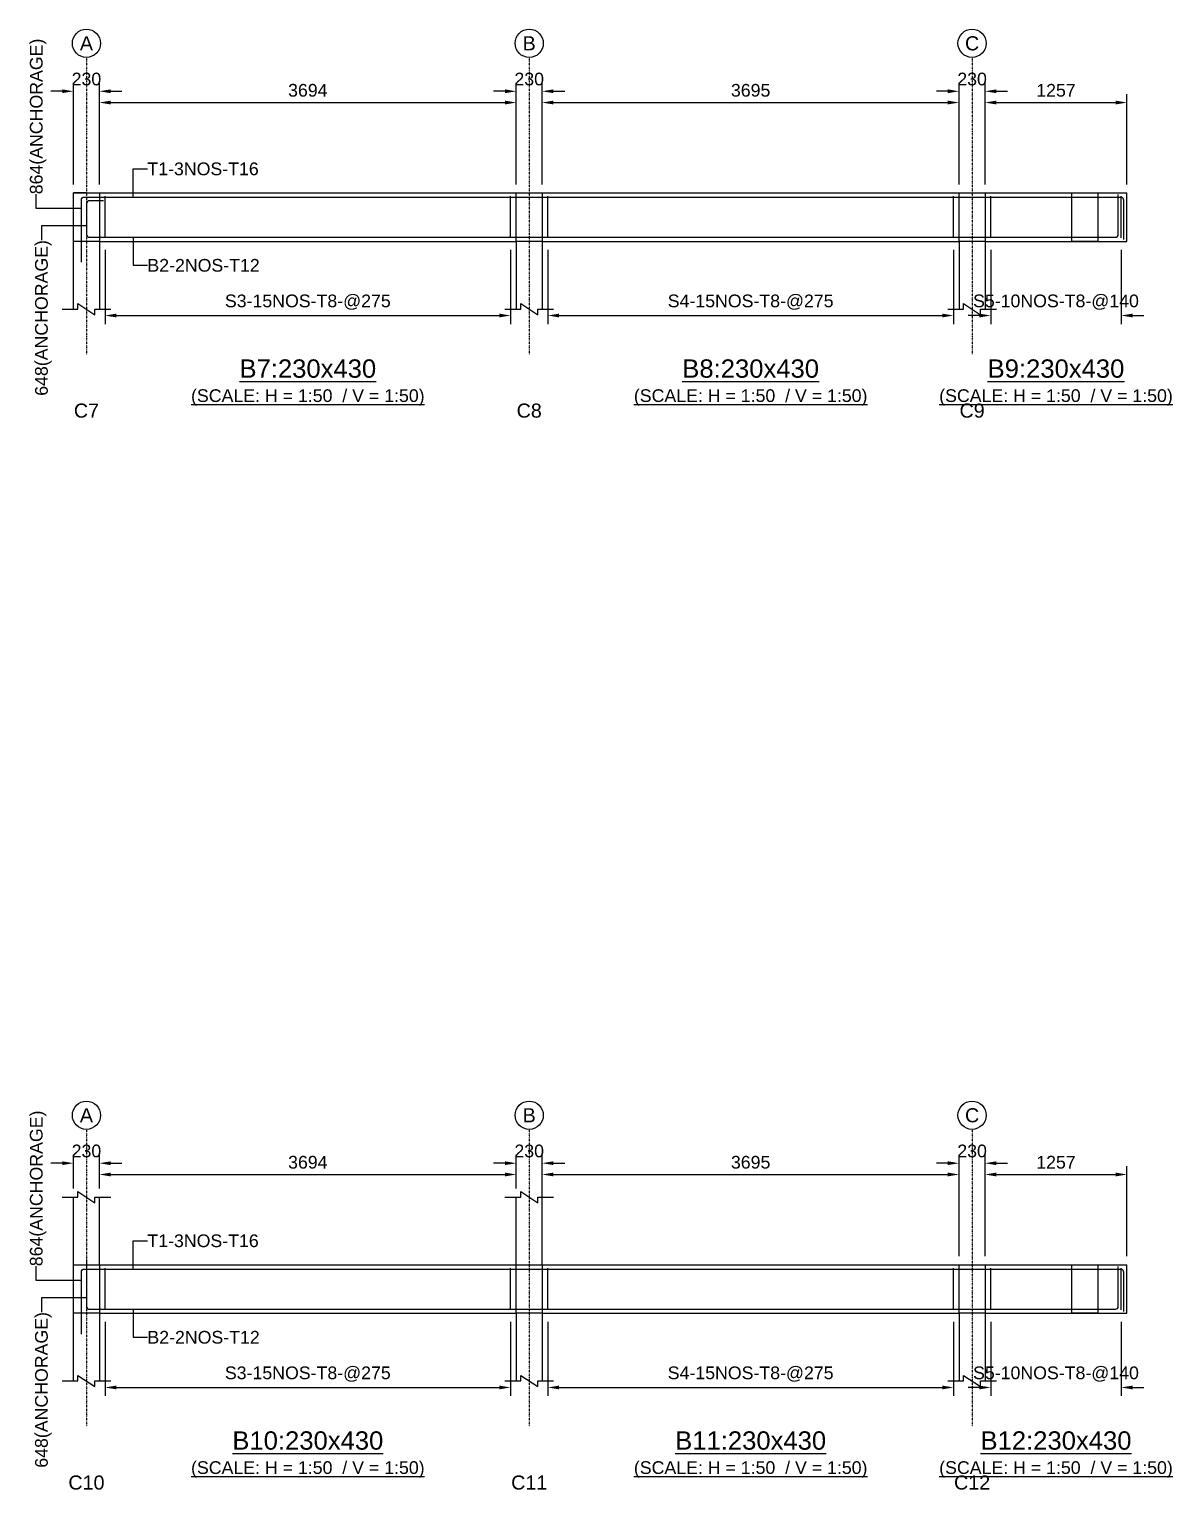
# Model space of a CAD drawing. Header units: inches. Extents: x -816171 to 9366335, y -450961 to 689132.
# Drawn here: x 2784855 to 2805124, y 287133 to 313021 of the extents above; entities that cross this region are included whole.
import ezdxf
from ezdxf.enums import TextEntityAlignment as Align

# ---------------------------------------------------------------- set-up
doc = ezdxf.new("R2010")
doc.units = ezdxf.units.IN
doc.header["$MEASUREMENT"] = 0
doc.linetypes.add('SCCenter', pattern=[1.2, 0.5, -0.3, 0.1, -0.3])
doc.linetypes.add('SCHidden', pattern=[1000, 500, -500])
for name, color, linetype in [('Concrete Line', 2, 'Continuous'), ('Cut Line', 31, 'Continuous'), ('Dimension', 31, 'Continuous'), ('Grid', 8, 'Continuous'), ('Labels', 4, 'Continuous'), ('Labels_Support', 4, 'Continuous'), ('Link', 225, 'Continuous'), ('Reinforcement', 130, 'Continuous'), ('Text', 31, 'Continuous')]:
    doc.layers.add(name, color=color, linetype=linetype)
doc.styles.add('SC-SansSerif', font='SansSerif')
doc.styles.get("Standard").update_dxf_attribs({"font": 'txt.shx'})
doc.dimstyles.new('SCBBSDimStyl', dxfattribs={"dimtxt": 225, "dimasz": 200, "dimexe": 150, "dimexo": 150, "dimgap": 100, "dimtad": 1, "dimtoh": 1, "dimdec": 0, "dimzin": 0, "dimdsep": 46, "dimtxsty": 'SC-SansSerif', "dimcen": 0.09, "dimclrd": 8, "dimclre": 8, "dimclrt": 31, "dimadec": 0, "dimazin": 0, "dimtfac": 1, "dimtdec": 0, "dimtix": 1, "dimtofl": 0, "dimtmove": 0, "dimatfit": 3, "dimfxl": 1, "dimtolj": 1, "dimtzin": 0, "dimarcsym": 0})
doc.dimstyles.get("Standard").update_dxf_attribs({"dimtxt": 0.18, "dimasz": 0.18, "dimexe": 0.18, "dimexo": 0.0625, "dimgap": 0.09, "dimtad": 0, "dimtih": 1, "dimtoh": 1, "dimdec": 4, "dimzin": 0, "dimdsep": 46, "dimtxsty": 'Standard', "dimcen": 0.09, "dimadec": 0, "dimazin": 0, "dimtfac": 1, "dimtdec": 4, "dimtofl": 0, "dimtmove": 0, "dimatfit": 3, "dimfxl": 1, "dimtolj": 1, "dimtzin": 0, "dimarcsym": 0})

# ---------------------------------------------------------------- blocks, each defined once
blk = doc.blocks.new('*D1026')
at = {"layer": 'DEFPOINTS', "color": 0, "transparency": 16777216}
for p in [(2786199, 309261), (2793387, 309261), (2793387, 307946)]:
    blk.add_point(p, dxfattribs=at)
at = {"layer": 'Dimension', "color": 8, "lineweight": -2, "transparency": 16777216}
for p, q in [((2786199, 309111), (2786199, 307796)), ((2793387, 309111), (2793387, 307796)), ((2786399, 307946), (2793187, 307946))]:
    blk.add_line(p, q, dxfattribs=at)
at = {"layer": 'Dimension', "color": 8, "transparency": 16777216}
for points in [[(2786399, 307980), (2786399, 307913), (2786199, 307946)], [(2793187, 307980), (2793187, 307913), (2793387, 307946)]]:
    blk.add_solid(points, dxfattribs=at)
at = {"layer": 'Dimension', "color": 31, "transparency": 16777216, "insert": (2789793, 308183), "char_height": 225, "attachment_point": 5, "style": 'SC-SansSerif'}
blk.add_mtext('\\A1;S3-15NOS-T8-@275', dxfattribs=at)
blk = doc.blocks.new('*D1027')
at = {"layer": 'DEFPOINTS', "color": 0, "transparency": 16777216}
for p in [(2794047, 309261), (2801237, 309261), (2801237, 307946)]:
    blk.add_point(p, dxfattribs=at)
at = {"layer": 'Dimension', "color": 8, "lineweight": -2, "transparency": 16777216}
for p, q in [((2794047, 309111), (2794047, 307796)), ((2801237, 309111), (2801237, 307796)), ((2794247, 307946), (2801037, 307946))]:
    blk.add_line(p, q, dxfattribs=at)
at = {"layer": 'Dimension', "color": 8, "transparency": 16777216}
for points in [[(2794247, 307980), (2794247, 307913), (2794047, 307946)], [(2801037, 307980), (2801037, 307913), (2801237, 307946)]]:
    blk.add_solid(points, dxfattribs=at)
at = {"layer": 'Dimension', "color": 31, "transparency": 16777216, "insert": (2797642, 308183), "char_height": 225, "attachment_point": 5, "style": 'SC-SansSerif'}
blk.add_mtext('\\A1;S4-15NOS-T8-@275', dxfattribs=at)
blk = doc.blocks.new('*D1028')
at = {"layer": 'DEFPOINTS', "color": 0, "transparency": 16777216}
for p in [(2801897, 309261), (2804211, 309261), (2804211, 307946)]:
    blk.add_point(p, dxfattribs=at)
at = {"layer": 'Dimension', "color": 8, "lineweight": -2, "transparency": 16777216}
for p, q in [((2801897, 309111), (2801897, 307796)), ((2804211, 309111), (2804211, 307796)), ((2801697, 307946), (2801497, 307946)), ((2804411, 307946), (2804611, 307946))]:
    blk.add_line(p, q, dxfattribs=at)
at = {"layer": 'Dimension', "color": 8, "transparency": 16777216}
for points in [[(2801697, 307980), (2801697, 307913), (2801897, 307946)], [(2804411, 307980), (2804411, 307913), (2804211, 307946)]]:
    blk.add_solid(points, dxfattribs=at)
at = {"layer": 'Dimension', "color": 31, "transparency": 16777216, "insert": (2803054, 308183), "char_height": 225, "attachment_point": 5, "style": 'SC-SansSerif'}
blk.add_mtext('\\A1;S5-10NOS-T8-@140', dxfattribs=at)
blk = doc.blocks.new('*D1029')
at = {"layer": 'DEFPOINTS', "color": 0, "transparency": 16777216}
for p in [(2793487, 311721), (2786099, 310121), (2793487, 310121)]:
    blk.add_point(p, dxfattribs=at)
at = {"layer": 'Dimension', "color": 8, "lineweight": -2, "transparency": 16777216}
for p, q in [((2786099, 310271), (2786099, 311871)), ((2786299, 311721), (2793287, 311721)), ((2793487, 310271), (2793487, 311871))]:
    blk.add_line(p, q, dxfattribs=at)
at = {"layer": 'Dimension', "color": 8, "transparency": 16777216}
for points in [[(2786299, 311755), (2786299, 311688), (2786099, 311721)], [(2793287, 311755), (2793287, 311688), (2793487, 311721)]]:
    blk.add_solid(points, dxfattribs=at)
at = {"layer": 'Dimension', "color": 31, "transparency": 16777216, "insert": (2789793, 311937), "char_height": 225, "attachment_point": 5, "style": 'SC-SansSerif'}
blk.add_mtext('\\A1;3694', dxfattribs=at)
blk = doc.blocks.new('*D1030')
at = {"layer": 'DEFPOINTS', "color": 0, "transparency": 16777216}
for p in [(2801337, 311721), (2793947, 310121), (2801337, 310121)]:
    blk.add_point(p, dxfattribs=at)
at = {"layer": 'Dimension', "color": 8, "lineweight": -2, "transparency": 16777216}
for p, q in [((2793947, 310271), (2793947, 311871)), ((2794147, 311721), (2801137, 311721)), ((2801337, 310271), (2801337, 311871))]:
    blk.add_line(p, q, dxfattribs=at)
at = {"layer": 'Dimension', "color": 8, "transparency": 16777216}
for points in [[(2794147, 311755), (2794147, 311688), (2793947, 311721)], [(2801137, 311755), (2801137, 311688), (2801337, 311721)]]:
    blk.add_solid(points, dxfattribs=at)
at = {"layer": 'Dimension', "color": 31, "transparency": 16777216, "insert": (2797642, 311937), "char_height": 225, "attachment_point": 5, "style": 'SC-SansSerif'}
blk.add_mtext('\\A1;3695', dxfattribs=at)
blk = doc.blocks.new('*D1031')
at = {"layer": 'DEFPOINTS', "color": 0, "transparency": 16777216}
for p in [(2804311, 311721), (2801797, 310121), (2804311, 310121)]:
    blk.add_point(p, dxfattribs=at)
at = {"layer": 'Dimension', "color": 8, "lineweight": -2, "transparency": 16777216}
for p, q in [((2801797, 310271), (2801797, 311871)), ((2801997, 311721), (2804111, 311721)), ((2804311, 310271), (2804311, 311871))]:
    blk.add_line(p, q, dxfattribs=at)
at = {"layer": 'Dimension', "color": 8, "transparency": 16777216}
for points in [[(2801997, 311755), (2801997, 311688), (2801797, 311721)], [(2804111, 311755), (2804111, 311688), (2804311, 311721)]]:
    blk.add_solid(points, dxfattribs=at)
at = {"layer": 'Dimension', "color": 31, "transparency": 16777216, "insert": (2803054, 311937), "char_height": 225, "attachment_point": 5, "style": 'SC-SansSerif'}
blk.add_mtext('\\A1;1257', dxfattribs=at)
blk = doc.blocks.new('*D1032')
at = {"layer": 'DEFPOINTS', "color": 0, "transparency": 16777216}
for p in [(2786099, 311921), (2785639, 310121), (2786099, 310121)]:
    blk.add_point(p, dxfattribs=at)
at = {"layer": 'Dimension', "color": 8, "lineweight": -2, "transparency": 16777216}
for p, q in [((2785639, 310271), (2785639, 312071)), ((2786099, 310271), (2786099, 312071)), ((2785439, 311921), (2785239, 311921)), ((2786299, 311921), (2786499, 311921))]:
    blk.add_line(p, q, dxfattribs=at)
at = {"layer": 'Dimension', "color": 8, "transparency": 16777216}
for points in [[(2785439, 311955), (2785439, 311888), (2785639, 311921)], [(2786299, 311955), (2786299, 311888), (2786099, 311921)]]:
    blk.add_solid(points, dxfattribs=at)
at = {"layer": 'Dimension', "color": 31, "transparency": 16777216, "insert": (2785869, 312137), "char_height": 225, "attachment_point": 5, "style": 'SC-SansSerif'}
blk.add_mtext('\\A1;230', dxfattribs=at)
blk = doc.blocks.new('*D1033')
at = {"layer": 'DEFPOINTS', "color": 0, "transparency": 16777216}
for p in [(2793947, 311921), (2793487, 310121), (2793947, 310121)]:
    blk.add_point(p, dxfattribs=at)
at = {"layer": 'Dimension', "color": 8, "lineweight": -2, "transparency": 16777216}
for p, q in [((2793487, 310271), (2793487, 312071)), ((2793947, 310271), (2793947, 312071)), ((2793287, 311921), (2793087, 311921)), ((2794147, 311921), (2794347, 311921))]:
    blk.add_line(p, q, dxfattribs=at)
at = {"layer": 'Dimension', "color": 8, "transparency": 16777216}
for points in [[(2793287, 311955), (2793287, 311888), (2793487, 311921)], [(2794147, 311955), (2794147, 311888), (2793947, 311921)]]:
    blk.add_solid(points, dxfattribs=at)
at = {"layer": 'Dimension', "color": 31, "transparency": 16777216, "insert": (2793717, 312137), "char_height": 225, "attachment_point": 5, "style": 'SC-SansSerif'}
blk.add_mtext('\\A1;230', dxfattribs=at)
blk = doc.blocks.new('*D1034')
at = {"layer": 'DEFPOINTS', "color": 0, "transparency": 16777216}
for p in [(2801797, 311921), (2801337, 310121), (2801797, 310121)]:
    blk.add_point(p, dxfattribs=at)
at = {"layer": 'Dimension', "color": 8, "lineweight": -2, "transparency": 16777216}
for p, q in [((2801337, 310271), (2801337, 312071)), ((2801797, 310271), (2801797, 312071)), ((2801137, 311921), (2800937, 311921)), ((2801997, 311921), (2802197, 311921))]:
    blk.add_line(p, q, dxfattribs=at)
at = {"layer": 'Dimension', "color": 8, "transparency": 16777216}
for points in [[(2801137, 311955), (2801137, 311888), (2801337, 311921)], [(2801997, 311955), (2801997, 311888), (2801797, 311921)]]:
    blk.add_solid(points, dxfattribs=at)
at = {"layer": 'Dimension', "color": 31, "transparency": 16777216, "insert": (2801567, 312137), "char_height": 225, "attachment_point": 5, "style": 'SC-SansSerif'}
blk.add_mtext('\\A1;230', dxfattribs=at)
blk = doc.blocks.new('*D1035')
at = {"layer": 'DEFPOINTS', "color": 0, "transparency": 16777216}
for p in [(2786199, 290261), (2793387, 290261), (2793387, 288946)]:
    blk.add_point(p, dxfattribs=at)
at = {"layer": 'Dimension', "color": 8, "lineweight": -2, "transparency": 16777216}
for p, q in [((2786199, 290111), (2786199, 288796)), ((2793387, 290111), (2793387, 288796)), ((2786399, 288946), (2793187, 288946))]:
    blk.add_line(p, q, dxfattribs=at)
at = {"layer": 'Dimension', "color": 8, "transparency": 16777216}
for points in [[(2786399, 288980), (2786399, 288913), (2786199, 288946)], [(2793187, 288980), (2793187, 288913), (2793387, 288946)]]:
    blk.add_solid(points, dxfattribs=at)
at = {"layer": 'Dimension', "color": 31, "transparency": 16777216, "insert": (2789793, 289183), "char_height": 225, "attachment_point": 5, "style": 'SC-SansSerif'}
blk.add_mtext('\\A1;S3-15NOS-T8-@275', dxfattribs=at)
blk = doc.blocks.new('*D1036')
at = {"layer": 'DEFPOINTS', "color": 0, "transparency": 16777216}
for p in [(2794047, 290261), (2801237, 290261), (2801237, 288946)]:
    blk.add_point(p, dxfattribs=at)
at = {"layer": 'Dimension', "color": 8, "lineweight": -2, "transparency": 16777216}
for p, q in [((2794047, 290111), (2794047, 288796)), ((2801237, 290111), (2801237, 288796)), ((2794247, 288946), (2801037, 288946))]:
    blk.add_line(p, q, dxfattribs=at)
at = {"layer": 'Dimension', "color": 8, "transparency": 16777216}
for points in [[(2794247, 288980), (2794247, 288913), (2794047, 288946)], [(2801037, 288980), (2801037, 288913), (2801237, 288946)]]:
    blk.add_solid(points, dxfattribs=at)
at = {"layer": 'Dimension', "color": 31, "transparency": 16777216, "insert": (2797642, 289183), "char_height": 225, "attachment_point": 5, "style": 'SC-SansSerif'}
blk.add_mtext('\\A1;S4-15NOS-T8-@275', dxfattribs=at)
blk = doc.blocks.new('*D1037')
at = {"layer": 'DEFPOINTS', "color": 0, "transparency": 16777216}
for p in [(2801897, 290261), (2804211, 290261), (2804211, 288946)]:
    blk.add_point(p, dxfattribs=at)
at = {"layer": 'Dimension', "color": 8, "lineweight": -2, "transparency": 16777216}
for p, q in [((2801897, 290111), (2801897, 288796)), ((2804211, 290111), (2804211, 288796)), ((2801697, 288946), (2801497, 288946)), ((2804411, 288946), (2804611, 288946))]:
    blk.add_line(p, q, dxfattribs=at)
at = {"layer": 'Dimension', "color": 8, "transparency": 16777216}
for points in [[(2801697, 288980), (2801697, 288913), (2801897, 288946)], [(2804411, 288980), (2804411, 288913), (2804211, 288946)]]:
    blk.add_solid(points, dxfattribs=at)
at = {"layer": 'Dimension', "color": 31, "transparency": 16777216, "insert": (2803054, 289183), "char_height": 225, "attachment_point": 5, "style": 'SC-SansSerif'}
blk.add_mtext('\\A1;S5-10NOS-T8-@140', dxfattribs=at)
blk = doc.blocks.new('*D1038')
at = {"layer": 'DEFPOINTS', "color": 0, "transparency": 16777216}
for p in [(2793487, 292721), (2786099, 292321), (2793487, 292321)]:
    blk.add_point(p, dxfattribs=at)
at = {"layer": 'Dimension', "color": 8, "lineweight": -2, "transparency": 16777216}
for p, q in [((2786099, 292471), (2786099, 292871)), ((2793487, 292471), (2793487, 292871)), ((2786299, 292721), (2793287, 292721))]:
    blk.add_line(p, q, dxfattribs=at)
at = {"layer": 'Dimension', "color": 8, "transparency": 16777216}
for points in [[(2786299, 292755), (2786299, 292688), (2786099, 292721)], [(2793287, 292755), (2793287, 292688), (2793487, 292721)]]:
    blk.add_solid(points, dxfattribs=at)
at = {"layer": 'Dimension', "color": 31, "transparency": 16777216, "insert": (2789793, 292937), "char_height": 225, "attachment_point": 5, "style": 'SC-SansSerif'}
blk.add_mtext('\\A1;3694', dxfattribs=at)
blk = doc.blocks.new('*D1039')
at = {"layer": 'DEFPOINTS', "color": 0, "transparency": 16777216}
for p in [(2801337, 292721), (2793947, 292321), (2801337, 291121)]:
    blk.add_point(p, dxfattribs=at)
at = {"layer": 'Dimension', "color": 8, "lineweight": -2, "transparency": 16777216}
for p, q in [((2793947, 292471), (2793947, 292871)), ((2801337, 291271), (2801337, 292871)), ((2794147, 292721), (2801137, 292721))]:
    blk.add_line(p, q, dxfattribs=at)
at = {"layer": 'Dimension', "color": 8, "transparency": 16777216}
for points in [[(2794147, 292755), (2794147, 292688), (2793947, 292721)], [(2801137, 292755), (2801137, 292688), (2801337, 292721)]]:
    blk.add_solid(points, dxfattribs=at)
at = {"layer": 'Dimension', "color": 31, "transparency": 16777216, "insert": (2797642, 292937), "char_height": 225, "attachment_point": 5, "style": 'SC-SansSerif'}
blk.add_mtext('\\A1;3695', dxfattribs=at)
blk = doc.blocks.new('*D1040')
at = {"layer": 'DEFPOINTS', "color": 0, "transparency": 16777216}
for p in [(2804311, 292721), (2801797, 291121), (2804311, 291121)]:
    blk.add_point(p, dxfattribs=at)
at = {"layer": 'Dimension', "color": 8, "lineweight": -2, "transparency": 16777216}
for p, q in [((2801797, 291271), (2801797, 292871)), ((2804311, 291271), (2804311, 292871)), ((2801997, 292721), (2804111, 292721))]:
    blk.add_line(p, q, dxfattribs=at)
at = {"layer": 'Dimension', "color": 8, "transparency": 16777216}
for points in [[(2801997, 292755), (2801997, 292688), (2801797, 292721)], [(2804111, 292755), (2804111, 292688), (2804311, 292721)]]:
    blk.add_solid(points, dxfattribs=at)
at = {"layer": 'Dimension', "color": 31, "transparency": 16777216, "insert": (2803054, 292937), "char_height": 225, "attachment_point": 5, "style": 'SC-SansSerif'}
blk.add_mtext('\\A1;1257', dxfattribs=at)
blk = doc.blocks.new('*D1041')
at = {"layer": 'DEFPOINTS', "color": 0, "transparency": 16777216}
for p in [(2786099, 292921), (2785639, 292321), (2786099, 292321)]:
    blk.add_point(p, dxfattribs=at)
at = {"layer": 'Dimension', "color": 8, "lineweight": -2, "transparency": 16777216}
for p, q in [((2785639, 292471), (2785639, 293071)), ((2786099, 292471), (2786099, 293071)), ((2785439, 292921), (2785239, 292921)), ((2786299, 292921), (2786499, 292921))]:
    blk.add_line(p, q, dxfattribs=at)
at = {"layer": 'Dimension', "color": 8, "transparency": 16777216}
for points in [[(2785439, 292955), (2785439, 292888), (2785639, 292921)], [(2786299, 292955), (2786299, 292888), (2786099, 292921)]]:
    blk.add_solid(points, dxfattribs=at)
at = {"layer": 'Dimension', "color": 31, "transparency": 16777216, "insert": (2785869, 293137), "char_height": 225, "attachment_point": 5, "style": 'SC-SansSerif'}
blk.add_mtext('\\A1;230', dxfattribs=at)
blk = doc.blocks.new('*D1042')
at = {"layer": 'DEFPOINTS', "color": 0, "transparency": 16777216}
for p in [(2793947, 292921), (2793487, 292321), (2793947, 291121)]:
    blk.add_point(p, dxfattribs=at)
at = {"layer": 'Dimension', "color": 8, "lineweight": -2, "transparency": 16777216}
for p, q in [((2793487, 292471), (2793487, 293071)), ((2793947, 291271), (2793947, 293071)), ((2793287, 292921), (2793087, 292921)), ((2794147, 292921), (2794347, 292921))]:
    blk.add_line(p, q, dxfattribs=at)
at = {"layer": 'Dimension', "color": 8, "transparency": 16777216}
for points in [[(2793287, 292955), (2793287, 292888), (2793487, 292921)], [(2794147, 292955), (2794147, 292888), (2793947, 292921)]]:
    blk.add_solid(points, dxfattribs=at)
at = {"layer": 'Dimension', "color": 31, "transparency": 16777216, "insert": (2793717, 293137), "char_height": 225, "attachment_point": 5, "style": 'SC-SansSerif'}
blk.add_mtext('\\A1;230', dxfattribs=at)
blk = doc.blocks.new('*D1043')
at = {"layer": 'DEFPOINTS', "color": 0, "transparency": 16777216}
for p in [(2801797, 292921), (2801337, 291121), (2801797, 291121)]:
    blk.add_point(p, dxfattribs=at)
at = {"layer": 'Dimension', "color": 8, "lineweight": -2, "transparency": 16777216}
for p, q in [((2801337, 291271), (2801337, 293071)), ((2801797, 291271), (2801797, 293071)), ((2801137, 292921), (2800937, 292921)), ((2801997, 292921), (2802197, 292921))]:
    blk.add_line(p, q, dxfattribs=at)
at = {"layer": 'Dimension', "color": 8, "transparency": 16777216}
for points in [[(2801137, 292955), (2801137, 292888), (2801337, 292921)], [(2801997, 292955), (2801997, 292888), (2801797, 292921)]]:
    blk.add_solid(points, dxfattribs=at)
at = {"layer": 'Dimension', "color": 31, "transparency": 16777216, "insert": (2801567, 293137), "char_height": 225, "attachment_point": 5, "style": 'SC-SansSerif'}
blk.add_mtext('\\A1;230', dxfattribs=at)

msp = doc.modelspace()

# ---------------------------------------------------------------- linework, layer by layer
at = {"layer": 'Concrete Line'}
for p, q in [((2785639.35401, 308061.25141), (2785639.35401, 310121.25141)), ((2785869.35401, 310121.25141), (2785639.35401, 310121.25141)), ((2804311.35401, 309261.25141), (2804311.35401, 310121.25141)), ((2786099.35401, 309261.25141), (2786099.35401, 308061.25141)), ((2793487.35401, 309261.25141), (2793487.35401, 308061.25141)), ((2793947.35401, 309261.25141), (2793947.35401, 308061.25141)), ((2801337.35401, 309261.25141), (2801337.35401, 308061.25141)), ((2801797.35401, 309261.25141), (2801797.35401, 308061.25141)), ((2785639.35401, 289061.25141), (2785639.35401, 292321.25141)), ((2786099.35401, 291121.25141), (2786099.35401, 292321.25141)), ((2793487.35401, 291121.25141), (2793487.35401, 292321.25141)), ((2793947.35401, 291121.25141), (2793947.35401, 292321.25141)), ((2804311.35401, 290261.25141), (2804311.35401, 291121.25141)), ((2786099.35401, 290261.25141), (2786099.35401, 289061.25141)), ((2793487.35401, 290261.25141), (2793487.35401, 289061.25141)), ((2793947.35401, 290261.25141), (2793947.35401, 289061.25141)), ((2801337.35401, 290261.25141), (2801337.35401, 289061.25141)), ((2801797.35401, 290261.25141), (2801797.35401, 289061.25141))]:
    msp.add_line(p, q, dxfattribs=at)
for points in [[(2785639.35401, 310121.25141), (2786099.35401, 310121.25141), (2786099.35401, 310121.25141), (2786099.35401, 309261.25141), (2786099.35401, 309261.25141), (2785639.35401, 309261.25141), (2785639.35401, 309261.25141), (2785639.35401, 310121.25141)], [(2793487.35401, 310121.25141), (2793947.35401, 310121.25141), (2793947.35401, 310121.25141), (2793947.35401, 309261.25141), (2793947.35401, 309261.25141), (2793487.35401, 309261.25141), (2793487.35401, 309261.25141), (2793487.35401, 310121.25141)], [(2801337.35401, 310121.25141), (2801797.35401, 310121.25141), (2801797.35401, 310121.25141), (2801797.35401, 309261.25141), (2801797.35401, 309261.25141), (2801337.35401, 309261.25141), (2801337.35401, 309261.25141), (2801337.35401, 310121.25141)], [(2803337.35401, 310121.25141), (2803797.35401, 310121.25141), (2803797.35401, 310121.25141), (2803797.35401, 309261.25141), (2803797.35401, 309261.25141), (2803337.35401, 309261.25141), (2803337.35401, 309261.25141), (2803337.35401, 310121.25141)], [(2785639.35401, 291121.25141), (2786099.35401, 291121.25141), (2786099.35401, 291121.25141), (2786099.35401, 290261.25141), (2786099.35401, 290261.25141), (2785639.35401, 290261.25141), (2785639.35401, 290261.25141), (2785639.35401, 291121.25141)], [(2793487.35401, 291121.25141), (2793947.35401, 291121.25141), (2793947.35401, 291121.25141), (2793947.35401, 290261.25141), (2793947.35401, 290261.25141), (2793487.35401, 290261.25141), (2793487.35401, 290261.25141), (2793487.35401, 291121.25141)], [(2801337.35401, 291121.25141), (2801797.35401, 291121.25141), (2801797.35401, 291121.25141), (2801797.35401, 290261.25141), (2801797.35401, 290261.25141), (2801337.35401, 290261.25141), (2801337.35401, 290261.25141), (2801337.35401, 291121.25141)], [(2803337.35401, 291121.25141), (2803797.35401, 291121.25141), (2803797.35401, 291121.25141), (2803797.35401, 290261.25141), (2803797.35401, 290261.25141), (2803337.35401, 290261.25141), (2803337.35401, 290261.25141), (2803337.35401, 291121.25141)]]:
    msp.add_lwpolyline(points, close=True, dxfattribs=at)
at = {"layer": 'Concrete Line', "linetype": 'SCHidden'}
for points in [[(2785639.35401, 310121.25141), (2786099.35401, 310121.25141), (2786099.35401, 310121.25141), (2786099.35401, 309261.25141), (2786099.35401, 309261.25141), (2785639.35401, 309261.25141), (2785639.35401, 309261.25141), (2785639.35401, 310121.25141)], [(2793487.35401, 310121.25141), (2793947.35401, 310121.25141), (2793947.35401, 310121.25141), (2793947.35401, 309261.25141), (2793947.35401, 309261.25141), (2793487.35401, 309261.25141), (2793487.35401, 309261.25141), (2793487.35401, 310121.25141)], [(2801337.35401, 310121.25141), (2801797.35401, 310121.25141), (2801797.35401, 310121.25141), (2801797.35401, 309261.25141), (2801797.35401, 309261.25141), (2801337.35401, 309261.25141), (2801337.35401, 309261.25141), (2801337.35401, 310121.25141)], [(2803337.35401, 310121.25141), (2803797.35401, 310121.25141), (2803797.35401, 310121.25141), (2803797.35401, 309261.25141), (2803797.35401, 309261.25141), (2803337.35401, 309261.25141), (2803337.35401, 309261.25141), (2803337.35401, 310121.25141)], [(2785639.35401, 291121.25141), (2786099.35401, 291121.25141), (2786099.35401, 291121.25141), (2786099.35401, 290261.25141), (2786099.35401, 290261.25141), (2785639.35401, 290261.25141), (2785639.35401, 290261.25141), (2785639.35401, 291121.25141)], [(2793487.35401, 291121.25141), (2793947.35401, 291121.25141), (2793947.35401, 291121.25141), (2793947.35401, 290261.25141), (2793947.35401, 290261.25141), (2793487.35401, 290261.25141), (2793487.35401, 290261.25141), (2793487.35401, 291121.25141)], [(2801337.35401, 291121.25141), (2801797.35401, 291121.25141), (2801797.35401, 291121.25141), (2801797.35401, 290261.25141), (2801797.35401, 290261.25141), (2801337.35401, 290261.25141), (2801337.35401, 290261.25141), (2801337.35401, 291121.25141)], [(2803337.35401, 291121.25141), (2803797.35401, 291121.25141), (2803797.35401, 291121.25141), (2803797.35401, 290261.25141), (2803797.35401, 290261.25141), (2803337.35401, 290261.25141), (2803337.35401, 290261.25141), (2803337.35401, 291121.25141)]]:
    msp.add_lwpolyline(points, close=True, dxfattribs=at)
at = {"layer": 'Concrete Line'}
for points in [[(2785869.35401, 310121.25141), (2793717.35401, 310121.25141)], [(2793717.35401, 310121.25141), (2801567.35401, 310121.25141)], [(2801567.35401, 310121.25141), (2804311.35401, 310121.25141)], [(2786099.35401, 309261.25141), (2793487.35401, 309261.25141)], [(2793947.35401, 309261.25141), (2801337.35401, 309261.25141)], [(2801797.35401, 309261.25141), (2804311.35401, 309261.25141)], [(2786099.35401, 291121.25141), (2793487.35401, 291121.25141)], [(2793947.35401, 291121.25141), (2801567.35401, 291121.25141)], [(2801567.35401, 291121.25141), (2804311.35401, 291121.25141)], [(2786099.35401, 290261.25141), (2793487.35401, 290261.25141)], [(2793947.35401, 290261.25141), (2801337.35401, 290261.25141)], [(2801797.35401, 290261.25141), (2804311.35401, 290261.25141)]]:
    msp.add_lwpolyline(points, dxfattribs=at)
at = {"layer": 'Cut Line'}
for points in [[(2785439.35401, 308061.25141), (2785719.35401, 308061.25141), (2785719.35401, 308161.25141), (2786019.35401, 307961.25141), (2786019.35401, 308061.25141), (2786299.35401, 308061.25141)], [(2793287.35401, 308061.25141), (2793567.35401, 308061.25141), (2793567.35401, 308161.25141), (2793867.35401, 307961.25141), (2793867.35401, 308061.25141), (2794147.35401, 308061.25141)], [(2801137.35401, 308061.25141), (2801417.35401, 308061.25141), (2801417.35401, 308161.25141), (2801717.35401, 307961.25141), (2801717.35401, 308061.25141), (2801997.35401, 308061.25141)], [(2785439.35401, 292321.25141), (2785719.35401, 292321.25141), (2785719.35401, 292421.25141), (2786019.35401, 292221.25141), (2786019.35401, 292321.25141), (2786299.35401, 292321.25141)], [(2793287.35401, 292321.25141), (2793567.35401, 292321.25141), (2793567.35401, 292421.25141), (2793867.35401, 292221.25141), (2793867.35401, 292321.25141), (2794147.35401, 292321.25141)], [(2785439.35401, 289061.25141), (2785719.35401, 289061.25141), (2785719.35401, 289161.25141), (2786019.35401, 288961.25141), (2786019.35401, 289061.25141), (2786299.35401, 289061.25141)], [(2793287.35401, 289061.25141), (2793567.35401, 289061.25141), (2793567.35401, 289161.25141), (2793867.35401, 288961.25141), (2793867.35401, 289061.25141), (2794147.35401, 289061.25141)], [(2801137.35401, 289061.25141), (2801417.35401, 289061.25141), (2801417.35401, 289161.25141), (2801717.35401, 288961.25141), (2801717.35401, 289061.25141), (2801997.35401, 289061.25141)]]:
    msp.add_lwpolyline(points, dxfattribs=at)
at = {"layer": 'Grid', "linetype": 'SCCenter'}
for p, q in [((2785869.35401, 312521.25141), (2785869.35401, 307261.25141)), ((2793717.35401, 312521.25141), (2793717.35401, 307261.25141)), ((2801567.35401, 312521.25141), (2801567.35401, 307261.25141)), ((2785869.35401, 293521.25141), (2785869.35401, 288261.25141)), ((2793717.35401, 293521.25141), (2793717.35401, 288261.25141)), ((2801567.35401, 293521.25141), (2801567.35401, 288261.25141))]:
    msp.add_line(p, q, dxfattribs=at)
at = {"layer": 'Grid'}
for centre in [(2785869.35401, 312771.25141), (2793717.35401, 312771.25141), (2801567.35401, 312771.25141), (2785869.35401, 293771.25141), (2793717.35401, 293771.25141), (2801567.35401, 293771.25141)]:
    msp.add_circle(centre, 250, dxfattribs=at)
at = {"layer": 'Link'}
for p, q in [((2786199.35401, 309321.25141), (2786199.35401, 310061.25141)), ((2793387.35401, 309321.25141), (2793387.35401, 310061.25141)), ((2794047.35401, 309321.25141), (2794047.35401, 310061.25141)), ((2801237.35401, 309321.25141), (2801237.35401, 310061.25141)), ((2801897.35401, 309321.25141), (2801897.35401, 310061.25141)), ((2804211.35401, 309321.25141), (2804211.35401, 310061.25141)), ((2786199.35401, 290321.25141), (2786199.35401, 291061.25141)), ((2793387.35401, 290321.25141), (2793387.35401, 291061.25141)), ((2794047.35401, 290321.25141), (2794047.35401, 291061.25141)), ((2801237.35401, 290321.25141), (2801237.35401, 291061.25141)), ((2801897.35401, 290321.25141), (2801897.35401, 291061.25141)), ((2804211.35401, 290321.25141), (2804211.35401, 291061.25141))]:
    msp.add_line(p, q, dxfattribs=at)
at = {"layer": 'Reinforcement'}
for points in [[(2785779.35401, 308893.25141), (2785779.35401, 309995.25141, -0.4142135624), (2785829.35401, 310045.25141), (2804200.86342, 310045.25141, -0.4142134778), (2804250.86342, 309995.25141), (2804250.86342, 309291.25141)], [(2786171.35401, 309981.25141), (2785921.35401, 309981.25141, 0.4142135624), (2785871.35401, 309931.25141), (2785871.35401, 309383.25141, 0.4142135624), (2785921.35401, 309333.25141), (2804108.86342, 309333.25141, 0.4142134778), (2804158.86342, 309383.25141), (2804158.86342, 310091.25141)], [(2785779.35401, 289893.25141), (2785779.35401, 290995.25141, -0.4142135624), (2785829.35401, 291045.25141), (2804200.86342, 291045.25141, -0.4142134778), (2804250.86342, 290995.25141), (2804250.86342, 290291.25141)], [(2785871.35401, 291209.25141), (2785871.35401, 290383.25141, 0.4142135624), (2785921.35401, 290333.25141), (2804108.86342, 290333.25141, 0.4142134778), (2804158.86342, 290383.25141), (2804158.86342, 291091.25141)]]:
    msp.add_lwpolyline(points, format="xyb", dxfattribs=at)

# ---------------------------------------------------------------- texts
at = {"layer": 'Grid', "style": 'SC-SansSerif'}
for s, p in [('A', (2785869.35401, 312771.25141)), ('B', (2793717.35401, 312771.25141)), ('C', (2801567.35401, 312771.25141)), ('A', (2785869.35401, 293771.25141)), ('B', (2793717.35401, 293771.25141)), ('C', (2801567.35401, 293771.25141))]:
    msp.add_text(s, height=250, dxfattribs=at).set_placement(p, align=Align.MIDDLE)
at = {"layer": 'Labels', "style": 'SC-SansSerif'}
for s, p in [('%%uB7:230x430', (2789793.35401, 306746.25141)), ('%%uB8:230x430', (2797642.35401, 306746.25141)), ('%%uB9:230x430', (2803054.35401, 306746.25141)), ('%%uB10:230x430', (2789793.35401, 287746.25141)), ('%%uB11:230x430', (2797642.35401, 287746.25141)), ('%%uB12:230x430', (2803054.35401, 287746.25141))]:
    msp.add_text(s, height=325, dxfattribs=at).set_placement(p, align=Align.BOTTOM_CENTER)
at = {"layer": 'Labels_Support', "style": 'SC-SansSerif'}
for s, p in [('C7', (2785869.35401, 306061.25141)), ('C8', (2793717.35401, 306061.25141)), ('C9', (2801567.35401, 306061.25141)), ('C10', (2785869.35401, 287061.25141)), ('C11', (2793717.35401, 287061.25141)), ('C12', (2801567.35401, 287061.25141))]:
    msp.add_text(s, height=250, dxfattribs=at).set_placement(p, align=Align.BOTTOM_CENTER)
at = {"layer": 'Text', "style": 'SC-SansSerif'}
for p in [(2784979.35401, 310095.25141), (2784979.35401, 291095.25141)]:
    msp.add_text('864(ANCHORAGE)', height=225, rotation=90, dxfattribs=at).set_placement(p, align=Align.MIDDLE_LEFT)
for s, p in [('T1-3NOS-T16', (2786949.35401, 310546.25141)), ('B2-2NOS-T12', (2786949.35401, 308836.25141)), ('T1-3NOS-T16', (2786949.35401, 291546.25141)), ('B2-2NOS-T12', (2786949.35401, 289836.25141))]:
    msp.add_text(s, height=225, dxfattribs=at).set_placement(p, align=Align.MIDDLE_LEFT)
for p in [(2785071.35401, 309283.25141), (2785071.35401, 290283.25141)]:
    msp.add_text('648(ANCHORAGE)', height=225, rotation=90, dxfattribs=at).set_placement(p, align=Align.MIDDLE_RIGHT)
for p in [(2789793.35401, 306346.25141), (2797642.35401, 306346.25141), (2803054.35401, 306346.25141), (2789793.35401, 287346.25141), (2797642.35401, 287346.25141), (2803054.35401, 287346.25141)]:
    msp.add_text('%%u(SCALE: H = 1:50  / V = 1:50)', height=225, dxfattribs=at).set_placement(p, align=Align.BOTTOM_CENTER)

# ---------------------------------------------------------------- dimensions: what is measured, and where the dimension line sits
at = {"layer": 'Dimension'}
for base, p1, p2, text, picture, middle in [((2786099.35401, 311921.25141), (2785639.35401, 310121.25141), (2786099.35401, 310121.25141), '230', '*D1032', (2785869.35401, 312137.30079)), ((2793947.35401, 311921.25141), (2793487.35401, 310121.25141), (2793947.35401, 310121.25141), '230', '*D1033', (2793717.35401, 312137.30079)), ((2801797.35401, 311921.25141), (2801337.35401, 310121.25141), (2801797.35401, 310121.25141), '230', '*D1034', (2801567.35401, 312137.30079)), ((2793487.35401, 311721.25141), (2786099.35401, 310121.25141), (2793487.35401, 310121.25141), '3694', '*D1029', (2789793.35401, 311937.30079)), ((2801337.35401, 311721.25141), (2793947.35401, 310121.25141), (2801337.35401, 310121.25141), '3695', '*D1030', (2797642.35401, 311937.30079)), ((2804311.35401, 311721.25141), (2801797.35401, 310121.25141), (2804311.35401, 310121.25141), '1257', '*D1031', (2803054.35401, 311937.14647)), ((2793387.35401, 307946.25141), (2786199.35401, 309261.25141), (2793387.35401, 309261.25141), 'S3-15NOS-T8-@275', '*D1026', (2789793.35401, 308182.9798)), ((2801237.35401, 307946.25141), (2794047.35401, 309261.25141), (2801237.35401, 309261.25141), 'S4-15NOS-T8-@275', '*D1027', (2797642.35401, 308182.9798)), ((2804211.35401, 307946.25141), (2801897.35401, 309261.25141), (2804211.35401, 309261.25141), 'S5-10NOS-T8-@140', '*D1028', (2803054.35401, 308182.9798)), ((2786099.35401, 292921.25141), (2785639.35401, 292321.25141), (2786099.35401, 292321.25141), '230', '*D1041', (2785869.35401, 293137.30079)), ((2793487.35401, 292721.25141), (2786099.35401, 292321.25141), (2793487.35401, 292321.25141), '3694', '*D1038', (2789793.35401, 292937.30079)), ((2793947.35401, 292921.25141), (2793487.35401, 292321.25141), (2793947.35401, 291121.25141), '230', '*D1042', (2793717.35401, 293137.30079)), ((2801337.35401, 292721.25141), (2793947.35401, 292321.25141), (2801337.35401, 291121.25141), '3695', '*D1039', (2797642.35401, 292937.30079)), ((2801797.35401, 292921.25141), (2801337.35401, 291121.25141), (2801797.35401, 291121.25141), '230', '*D1043', (2801567.35401, 293137.30079)), ((2804311.35401, 292721.25141), (2801797.35401, 291121.25141), (2804311.35401, 291121.25141), '1257', '*D1040', (2803054.35401, 292937.14647)), ((2793387.35401, 288946.25141), (2786199.35401, 290261.25141), (2793387.35401, 290261.25141), 'S3-15NOS-T8-@275', '*D1035', (2789793.35401, 289182.9798)), ((2801237.35401, 288946.25141), (2794047.35401, 290261.25141), (2801237.35401, 290261.25141), 'S4-15NOS-T8-@275', '*D1036', (2797642.35401, 289182.9798)), ((2804211.35401, 288946.25141), (2801897.35401, 290261.25141), (2804211.35401, 290261.25141), 'S5-10NOS-T8-@140', '*D1037', (2803054.35401, 289182.9798))]:
    dim = msp.add_linear_dim(base=base, p1=p1, p2=p2, text=text, dimstyle='SCBBSDimStyl', dxfattribs=at)
    dim.commit()
    dim.dimension.update_dxf_attribs({"geometry": picture, "text_midpoint": middle})

# ---------------------------------------------------------------- leaders
at = {"layer": 'Dimension', "color": 8}
for points in [[(2786699.35401, 310045.25141), (2786699.35401, 310546.25141), (2786949.35401, 310546.25141)], [(2785779.35401, 309845.25141), (2784979.35401, 309845.25141), (2784979.35401, 310095.25141)], [(2785871.35401, 309533.25141), (2785071.35401, 309533.25141), (2785071.35401, 309283.25141)], [(2786699.35401, 309333.25141), (2786699.35401, 308836.25141), (2786949.35401, 308836.25141)], [(2786699.35401, 291045.25141), (2786699.35401, 291546.25141), (2786949.35401, 291546.25141)], [(2785779.35401, 290845.25141), (2784979.35401, 290845.25141), (2784979.35401, 291095.25141)], [(2785871.35401, 290533.25141), (2785071.35401, 290533.25141), (2785071.35401, 290283.25141)], [(2786699.35401, 290333.25141), (2786699.35401, 289836.25141), (2786949.35401, 289836.25141)]]:
    msp.add_leader(points, dimstyle='Standard', dxfattribs=at)

doc.saveas('drawing.dxf')
